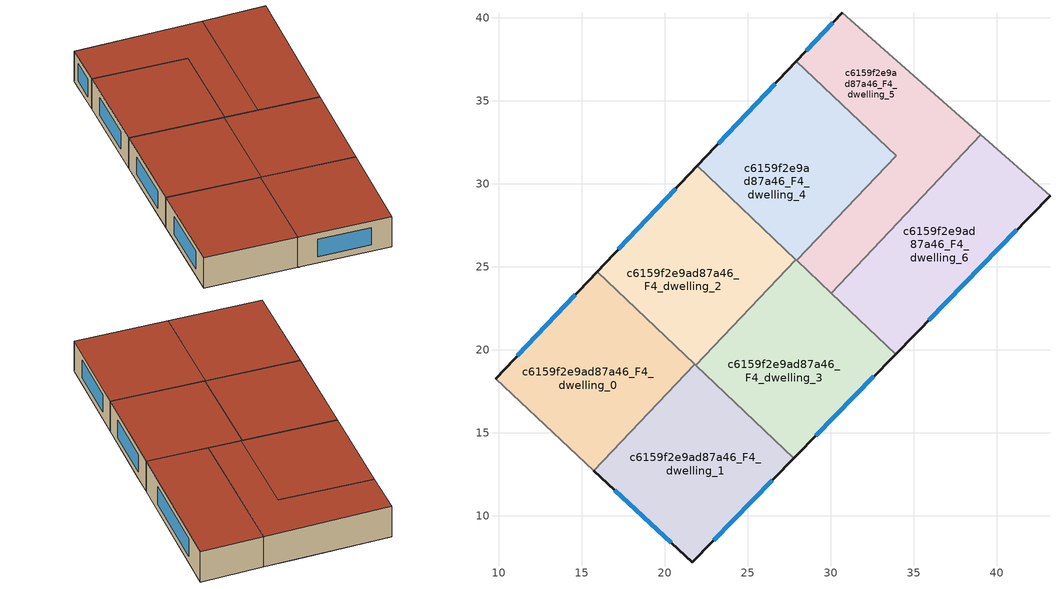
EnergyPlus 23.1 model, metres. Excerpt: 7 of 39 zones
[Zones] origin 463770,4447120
c6159f2e9ad87a46_F4_dwelling_0
 floor to c6159f2e9ad87a46_F3_dwelling_4 (EU_floor_Construction): 20.96,18.23 15.74,12.71 9.81,18.25 15.07,23.81 z12
 floor to c6159f2e9ad87a46_F3_dwelling_5 (EU_floor_Construction): 21.81,19.13 20.96,18.23 15.07,23.81 15.93,24.71 z12
 wall outside (EU_wall_Construction): 15.93,24.71 9.81,18.25 z12:15
 wall adiabatic (EU_wall_Construction): 9.81,18.25 15.73,12.71 z12:15
 wall to c6159f2e9ad87a46_F4_dwelling_1 (EU_wall_Construction): 15.73,12.71 21.81,19.13 z12:15
 wall to c6159f2e9ad87a46_F4_dwelling_2 (EU_wall_Construction): 21.81,19.13 15.93,24.71 z12:15
 window (EU_Window_Construction): 14.62,23.32 11.12,19.63 z12.64:14.36
 roof outside (EU_roof_Construction): 15.73,12.71 21.81,19.13 15.93,24.71 9.81,18.25 z15
c6159f2e9ad87a46_F4_dwelling_1
 floor to c6159f2e9ad87a46_F3_dwelling_4 (EU_floor_Construction): 21.06,18.13 15.84,12.62 15.74,12.71 20.96,18.23 z12
 floor to c6159f2e9ad87a46_F3_dwelling_5 (EU_floor_Construction): 21.92,19.03 21.06,18.13 20.96,18.23 21.81,19.13 z12
 floor adiabatic (EU_floor_Construction): 27.79,13.47 21.65,7.19 15.73,12.71 15.84,12.62 21.92,19.03 z12
 wall outside (EU_wall_Construction): 15.73,12.71 21.65,7.19 27.79,13.47 z12:15
 wall to c6159f2e9ad87a46_F4_dwelling_3 (EU_wall_Construction): 27.79,13.47 21.88,19.07 z12:15
 wall to c6159f2e9ad87a46_F4_dwelling_2 (EU_wall_Construction): 21.88,19.07 21.81,19.13 z12:15
 window (EU_Window_Construction): 17,11.53 20.38,8.37 / 22.97,8.54 26.47,12.13 z12.64:14.36
 roof outside (EU_roof_Construction): 21.65,7.19 27.79,13.47 21.81,19.13 15.73,12.71 z15
c6159f2e9ad87a46_F4_dwelling_2
 floor to c6159f2e9ad87a46_F3_dwelling_5 (EU_floor_Construction): 26.27,23.7 21.88,19.07 15.93,24.71 20.32,29.34 z12
 floor to c6159f2e9ad87a46_F3_dwelling_6 (EU_floor_Construction): 27.91,25.43 26.27,23.7 20.32,29.34 21.96,31.07 z12
 wall outside (EU_wall_Construction): 21.96,31.07 15.93,24.71 z12:15
 wall to c6159f2e9ad87a46_F4_dwelling_3 (EU_wall_Construction): 21.88,19.07 27.91,25.43 z12:15
 wall to c6159f2e9ad87a46_F4_dwelling_4 (EU_wall_Construction): 27.91,25.43 21.96,31.07 z12:15
 window (EU_Window_Construction): 20.66,29.71 17.22,26.07 z12.64:14.36
 roof outside (EU_roof_Construction): 21.88,19.07 27.91,25.43 21.96,31.07 15.93,24.71 z15
c6159f2e9ad87a46_F4_dwelling_3
 floor to c6159f2e9ad87a46_F3_dwelling_1 (EU_floor_Construction): 32.53,18.33 27.79,13.47 21.92,19.03 26.58,23.96 z12
 floor to c6159f2e9ad87a46_F3_dwelling_2 (EU_floor_Construction): 33.91,19.75 32.53,18.33 26.58,23.96 27.95,25.4 z12
 floor to c6159f2e9ad87a46_F3_dwelling_5 (EU_floor_Construction): 26.31,23.67 21.92,19.03 21.88,19.07 26.27,23.7 z12
 floor to c6159f2e9ad87a46_F3_dwelling_6 (EU_floor_Construction): 27.95,25.4 26.31,23.67 26.27,23.7 27.91,25.43 z12
 wall outside (EU_wall_Construction): 27.79,13.47 33.91,19.75 z12:15
 wall to c6159f2e9ad87a46_F4_dwelling_6 (EU_wall_Construction): 33.91,19.75 30.04,23.42 z12:15
 wall to c6159f2e9ad87a46_F4_dwelling_5 (EU_wall_Construction): 30.04,23.42 27.96,25.39 z12:15
 wall to c6159f2e9ad87a46_F4_dwelling_4 (EU_wall_Construction): 27.96,25.39 27.91,25.43 z12:15
 window (EU_Window_Construction): 29.1,14.82 32.6,18.4 z12.64:14.36
 roof outside (EU_roof_Construction): 27.79,13.47 33.91,19.75 27.91,25.43 21.88,19.07 z15
c6159f2e9ad87a46_F4_dwelling_4
 floor to c6159f2e9ad87a46_F3_dwelling_6 (EU_floor_Construction): 31.55,29.21 27.95,25.4 21.96,31.07 25.56,34.88 z12
 floor to c6159f2e9ad87a46_F3_dwelling_3 (EU_floor_Construction): 33.94,31.7 31.84,29.48 31.82,29.5 33.92,31.71 z12
 floor to c6159f2e9ad87a46_F3_dwelling_7 (EU_floor_Construction): 33.92,31.71 31.55,29.21 25.56,34.88 27.93,37.39 z12
 floor to c6159f2e9ad87a46_F3_dwelling_2 (EU_floor_Construction): 31.84,29.48 27.96,25.39 27.95,25.4 31.82,29.5 z12
 wall outside (EU_wall_Construction): 27.93,37.39 21.96,31.07 z12:15
 wall to c6159f2e9ad87a46_F4_dwelling_5 (EU_wall_Construction): 27.96,25.39 33.94,31.7 27.93,37.39 z12:15
 window (EU_Window_Construction): 26.65,36.03 23.24,32.43 z12.64:14.36
 roof outside (EU_roof_Construction): 27.96,25.39 33.94,31.7 27.93,37.39 21.96,31.07 z15
c6159f2e9ad87a46_F4_dwelling_5
 floor to c6159f2e9ad87a46_F3_dwelling_3 (EU_floor_Construction): 39.05,32.94 33.91,27.51 31.84,29.48 33.94,31.7 33.92,31.71 36.89,34.85 z12
 floor to c6159f2e9ad87a46_F3_dwelling_7 (EU_floor_Construction): 36.89,34.85 33.92,31.71 27.93,37.39 30.71,40.31 z12
 floor to c6159f2e9ad87a46_F3_dwelling_2 (EU_floor_Construction): 33.91,27.51 30.04,23.42 27.96,25.39 31.84,29.48 z12
 wall outside (EU_wall_Construction): 30.71,40.31 27.93,37.39 z12:15
 wall adiabatic (EU_wall_Construction): 39.05,32.94 30.71,40.31 z12:15
 wall to c6159f2e9ad87a46_F4_dwelling_6 (EU_wall_Construction): 30.04,23.42 39.05,32.94 z12:15
 window (EU_Window_Construction): 30.11,39.69 28.53,38.01 z12.64:14.36
 roof outside (EU_roof_Construction): 30.04,23.42 39.05,32.94 30.71,40.31 27.93,37.39 33.94,31.7 27.96,25.39 z15
c6159f2e9ad87a46_F4_dwelling_6
 floor adiabatic (EU_floor_Construction): 43.21,29.26 33.91,19.75 30.04,23.42 39.05,32.94 z12
 wall outside (EU_wall_Construction): 33.91,19.75 43.21,29.26 z12:15
 wall adiabatic (EU_wall_Construction): 43.21,29.26 39.05,32.94 z12:15
 window (EU_Window_Construction): 35.91,21.78 41.22,27.23 z12.64:14.36
 roof outside (EU_roof_Construction): 33.91,19.75 43.21,29.26 39.05,32.94 30.04,23.42 z15
[Building]
EU S2 Campaign: North Axis=0; Terrain=City; Solar Distribution=FullExterior
[Site:Location]
Yerevan-Zvartnots.Intl.AP: Latitude=40.15; Longitude=44.383; Time Zone=4; Elevation=854
[SizingPeriod:WeatherFileDays]
AnnualSizingPeriod: Begin Month=1; Begin Day of Month=1; End Month=12; End Day of Month=31; Day of Week for Start Day=Monday; Use Weather File Daylight Saving Period=No; Use Weather File Rain and Snow Indicators=No
[MATERIAL]
EU_InternalMass_Material: Roughness=MediumRough; Thickness=0.1; Conductivity=1; Density=1800; Specific Heat=900; Thermal Absorptance=0.9; Solar Absorptance=0.7; Visible Absorptance=0.7
[MATERIAL:NOMASS] Roughness=MediumRough; Thermal Absorptance=0.9; Solar Absorptance=0.7; Visible Absorptance=0.7
Name | Thermal Resistance
EU_wall_NoMass | 1.05043
EU_roof_NoMass | 1.45357
EU_floor_NoMass | 0.478065
[WINDOWMATERIAL:SIMPLEGLAZINGSYSTEM]
EU_Window_SimpleGlazing: UFactor=2.5566; Solar Heat Gain Coefficient=0.75; Visible Transmittance=0.75
[CONSTRUCTION]
EU_wall_Construction: EU_wall_NoMass
EU_roof_Construction: EU_roof_NoMass
EU_floor_Construction: EU_floor_NoMass
EU_Window_Construction: EU_Window_SimpleGlazing
EU_InternalMass_Construction: EU_InternalMass_Material
[ZONE] Type=1; Multiplier=1; Ceiling Height=autocalculate; Floor Area=autocalculate; Part of Total Floor Area=Yes
Name | Volume
c6159f2e9ad87a46_F4_dwelling_0 | 215.728
c6159f2e9ad87a46_F4_dwelling_1 | 215.738
c6159f2e9ad87a46_F4_dwelling_2 | 215.723
c6159f2e9ad87a46_F4_dwelling_3 | 215.73
c6159f2e9ad87a46_F4_dwelling_4 | 215.7
c6159f2e9ad87a46_F4_dwelling_5 | 215.741
c6159f2e9ad87a46_F4_dwelling_6 | 215.703
[INTERNALMASS] Construction=EU_InternalMass_Construction
Name | Zone or ZoneList | Surface Area
c6159f2e9ad87a46_F4_dwelling_0_EU_InternalMass | c6159f2e9ad87a46_F4_dwelling_0 | 71.9107
c6159f2e9ad87a46_F4_dwelling_1_EU_InternalMass | c6159f2e9ad87a46_F4_dwelling_1 | 71.9099
c6159f2e9ad87a46_F4_dwelling_2_EU_InternalMass | c6159f2e9ad87a46_F4_dwelling_2 | 71.908
c6159f2e9ad87a46_F4_dwelling_3_EU_InternalMass | c6159f2e9ad87a46_F4_dwelling_3 | 71.9073
c6159f2e9ad87a46_F4_dwelling_4_EU_InternalMass | c6159f2e9ad87a46_F4_dwelling_4 | 71.8991
c6159f2e9ad87a46_F4_dwelling_5_EU_InternalMass | c6159f2e9ad87a46_F4_dwelling_5 | 71.9139
c6159f2e9ad87a46_F4_dwelling_6_EU_InternalMass | c6159f2e9ad87a46_F4_dwelling_6 | 71.9002
[OTHEREQUIPMENT] Fuel Type=Electricity; Design Level Calculation Method=Watts/Area; Power per Zone Floor Area=1; Fraction Latent=0; Fraction Radiant=0; Fraction Lost=0; Carbon Dioxide Generation Rate=0; EndUse Subcategory=EU_Step8_InternalGains
Name | Zone or ZoneList or Space or SpaceList | Schedule
EU_Step8_InternalGain_c6159f2e9ad87a46_F4_dwelling_0_f000 | c6159f2e9ad87a46_F4_dwelling_0 | EU_Step8_GainSchedule_c6159f2e9ad87a46_F4_dwelling_0_f000
EU_Step8_InternalGain_c6159f2e9ad87a46_F4_dwelling_1_f000 | c6159f2e9ad87a46_F4_dwelling_1 | EU_Step8_GainSchedule_c6159f2e9ad87a46_F4_dwelling_1_f000
EU_Step8_InternalGain_c6159f2e9ad87a46_F4_dwelling_2_f000 | c6159f2e9ad87a46_F4_dwelling_2 | EU_Step8_GainSchedule_c6159f2e9ad87a46_F4_dwelling_2_f000
EU_Step8_InternalGain_c6159f2e9ad87a46_F4_dwelling_3_f000 | c6159f2e9ad87a46_F4_dwelling_3 | EU_Step8_GainSchedule_c6159f2e9ad87a46_F4_dwelling_3_f000
EU_Step8_InternalGain_c6159f2e9ad87a46_F4_dwelling_4_f000 | c6159f2e9ad87a46_F4_dwelling_4 | EU_Step8_GainSchedule_c6159f2e9ad87a46_F4_dwelling_4_f000
EU_Step8_InternalGain_c6159f2e9ad87a46_F4_dwelling_5_f000 | c6159f2e9ad87a46_F4_dwelling_5 | EU_Step8_GainSchedule_c6159f2e9ad87a46_F4_dwelling_5_f000
EU_Step8_InternalGain_c6159f2e9ad87a46_F4_dwelling_6_f000 | c6159f2e9ad87a46_F4_dwelling_6 | EU_Step8_GainSchedule_c6159f2e9ad87a46_F4_dwelling_6_f000
[ZONEVENTILATION:DESIGNFLOWRATE] Schedule=EU_AlwaysOn; Design Flow Rate Calculation Method=AirChanges/Hour; Air Changes per Hour=0.557805; Ventilation Type=Natural; Fan Pressure Rise=0; Fan Total Efficiency=1; Constant Term Coefficient=1; Temperature Term Coefficient=0; Velocity Term Coefficient=0; Velocity Squared Term Coefficient=0; Minimum Indoor Temperature=-100; Maximum Indoor Temperature=100; Delta Temperature=-100; Minimum Outdoor Temperature=-100; Maximum Outdoor Temperature=100; Maximum Wind Speed=40
Name | Zone or ZoneList or Space or SpaceList
EU_ConstantAir_c6159f2e9ad87a46_F4_dwelling_0 | c6159f2e9ad87a46_F4_dwelling_0
EU_ConstantAir_c6159f2e9ad87a46_F4_dwelling_1 | c6159f2e9ad87a46_F4_dwelling_1
EU_ConstantAir_c6159f2e9ad87a46_F4_dwelling_2 | c6159f2e9ad87a46_F4_dwelling_2
EU_ConstantAir_c6159f2e9ad87a46_F4_dwelling_3 | c6159f2e9ad87a46_F4_dwelling_3
EU_ConstantAir_c6159f2e9ad87a46_F4_dwelling_4 | c6159f2e9ad87a46_F4_dwelling_4
EU_ConstantAir_c6159f2e9ad87a46_F4_dwelling_5 | c6159f2e9ad87a46_F4_dwelling_5
EU_ConstantAir_c6159f2e9ad87a46_F4_dwelling_6 | c6159f2e9ad87a46_F4_dwelling_6
[HVACTEMPLATE:THERMOSTAT] Constant Heating Setpoint=20; Constant Cooling Setpoint=50
EU_HeatOnly_c6159f2e9ad87a46_F0_dwelling_0; EU_HeatOnly_c6159f2e9ad87a46_F0_dwelling_1; EU_HeatOnly_c6159f2e9ad87a46_F0_dwelling_2; EU_HeatOnly_c6159f2e9ad87a46_F0_dwelling_3; EU_HeatOnly_c6159f2e9ad87a46_F0_dwelling_4; EU_HeatOnly_c6159f2e9ad87a46_F0_dwelling_5; EU_HeatOnly_c6159f2e9ad87a46_F0_dwelling_6; EU_HeatOnly_c6159f2e9ad87a46_F0_dwelling_7; EU_HeatOnly_c6159f2e9ad87a46_F1_dwelling_0; EU_HeatOnly_c6159f2e9ad87a46_F1_dwelling_1; EU_HeatOnly_c6159f2e9ad87a46_F1_dwelling_2; EU_HeatOnly_c6159f2e9ad87a46_F1_dwelling_3; EU_HeatOnly_c6159f2e9ad87a46_F1_dwelling_4; EU_HeatOnly_c6159f2e9ad87a46_F1_dwelling_5; EU_HeatOnly_c6159f2e9ad87a46_F1_dwelling_6; EU_HeatOnly_c6159f2e9ad87a46_F1_dwelling_7; EU_HeatOnly_c6159f2e9ad87a46_F2_dwelling_0; EU_HeatOnly_c6159f2e9ad87a46_F2_dwelling_1; EU_HeatOnly_c6159f2e9ad87a46_F2_dwelling_2; EU_HeatOnly_c6159f2e9ad87a46_F2_dwelling_3; EU_HeatOnly_c6159f2e9ad87a46_F2_dwelling_4; EU_HeatOnly_c6159f2e9ad87a46_F2_dwelling_5; EU_HeatOnly_c6159f2e9ad87a46_F2_dwelling_6; EU_HeatOnly_c6159f2e9ad87a46_F2_dwelling_7; EU_HeatOnly_c6159f2e9ad87a46_F3_dwelling_0; EU_HeatOnly_c6159f2e9ad87a46_F3_dwelling_1; EU_HeatOnly_c6159f2e9ad87a46_F3_dwelling_2; EU_HeatOnly_c6159f2e9ad87a46_F3_dwelling_3; EU_HeatOnly_c6159f2e9ad87a46_F3_dwelling_4; EU_HeatOnly_c6159f2e9ad87a46_F3_dwelling_5; EU_HeatOnly_c6159f2e9ad87a46_F3_dwelling_6; EU_HeatOnly_c6159f2e9ad87a46_F3_dwelling_7; EU_HeatOnly_c6159f2e9ad87a46_F4_dwelling_0; EU_HeatOnly_c6159f2e9ad87a46_F4_dwelling_1; EU_HeatOnly_c6159f2e9ad87a46_F4_dwelling_2; EU_HeatOnly_c6159f2e9ad87a46_F4_dwelling_3; EU_HeatOnly_c6159f2e9ad87a46_F4_dwelling_4; EU_HeatOnly_c6159f2e9ad87a46_F4_dwelling_5; EU_HeatOnly_c6159f2e9ad87a46_F4_dwelling_6
[HVACTEMPLATE:ZONE:IDEALLOADSAIRSYSTEM] System Availability Schedule=EU_AlwaysOn; Maximum Heating Supply Air Temperature=50; Minimum Cooling Supply Air Temperature=13; Maximum Heating Supply Air Humidity Ratio=0.0156; Minimum Cooling Supply Air Humidity Ratio=0.0077; Heating Limit=NoLimit; Cooling Limit=NoLimit; Heating Availability Schedule=EU_AlwaysOn; Cooling Availability Schedule=EU_CoolingOff; Dehumidification Control Type=ConstantSensibleHeatRatio; Cooling Sensible Heat Ratio=0.7; Dehumidification Setpoint=60; Humidification Control Type=None; Humidification Setpoint=30; Outdoor Air Method=None; Outdoor Air Flow Rate per Person=0.00944; Outdoor Air Flow Rate per Zone Floor Area=0; Outdoor Air Flow Rate per Zone=0; Demand Controlled Ventilation Type=None; Outdoor Air Economizer Type=NoEconomizer; Heat Recovery Type=None; Sensible Heat Recovery Effectiveness=0.7; Latent Heat Recovery Effectiveness=0.65
Name | Template Thermostat
c6159f2e9ad87a46_F4_dwelling_0 | EU_HeatOnly_c6159f2e9ad87a46_F4_dwelling_0
c6159f2e9ad87a46_F4_dwelling_1 | EU_HeatOnly_c6159f2e9ad87a46_F4_dwelling_1
c6159f2e9ad87a46_F4_dwelling_2 | EU_HeatOnly_c6159f2e9ad87a46_F4_dwelling_2
c6159f2e9ad87a46_F4_dwelling_3 | EU_HeatOnly_c6159f2e9ad87a46_F4_dwelling_3
c6159f2e9ad87a46_F4_dwelling_4 | EU_HeatOnly_c6159f2e9ad87a46_F4_dwelling_4
c6159f2e9ad87a46_F4_dwelling_5 | EU_HeatOnly_c6159f2e9ad87a46_F4_dwelling_5
c6159f2e9ad87a46_F4_dwelling_6 | EU_HeatOnly_c6159f2e9ad87a46_F4_dwelling_6
[SIZING:ZONE] Zone Cooling Design Supply Air Temperature Input Method=SupplyAirTemperature; Zone Cooling Design Supply Air Temperature=13; Zone Heating Design Supply Air Temperature Input Method=SupplyAirTemperature; Zone Heating Design Supply Air Temperature=50; Zone Cooling Design Supply Air Humidity Ratio=0.008; Zone Heating Design Supply Air Humidity Ratio=0.008; Cooling Design Air Flow Method=DesignDay; Cooling Design Air Flow Rate=0; Cooling Minimum Air Flow per Zone Floor Area=0.000762; Cooling Minimum Air Flow=0; Cooling Minimum Air Flow Fraction=0.2; Heating Design Air Flow Method=DesignDay; Heating Design Air Flow Rate=0; Heating Maximum Air Flow per Zone Floor Area=0.002032; Heating Maximum Air Flow=0.141576; Heating Maximum Air Flow Fraction=0.3; Account for Dedicated Outdoor Air System=No; Dedicated Outdoor Air System Control Strategy=NeutralSupplyAir; Dedicated Outdoor Air Low Setpoint Temperature for Design=autosize; Dedicated Outdoor Air High Setpoint Temperature for Design=autosize; Zone Load Sizing Method=Sensible Load Only No Latent Load; Zone Latent Cooling Design Supply Air Humidity Ratio Input Method=HumidityRatioDifference; Zone Cooling Design Supply Air Humidity Ratio Difference=0.005; Zone Latent Heating Design Supply Air Humidity Ratio Input Method=HumidityRatioDifference; Zone Humidification Design Supply Air Humidity Ratio Difference=0.005
c6159f2e9ad87a46_F4_dwelling_0; c6159f2e9ad87a46_F4_dwelling_1; c6159f2e9ad87a46_F4_dwelling_2; c6159f2e9ad87a46_F4_dwelling_3; c6159f2e9ad87a46_F4_dwelling_4; c6159f2e9ad87a46_F4_dwelling_5; c6159f2e9ad87a46_F4_dwelling_6
[SCHEDULE:CONSTANT]
Name | Hourly Value
EU_AlwaysOn | 1
EU_CoolingOff | 0
[SCHEDULE:FILE] Column Number=1; Rows to Skip at Top=0; Number of Hours of Data=8760; Column Separator=Comma; Interpolate to Timestep=No; Minutes per Item=60; Adjust Schedule for Daylight Savings=Yes
Name | File
EU_Step8_GainSchedule_c6159f2e9ad87a46_F4_dwelling_0_f000 | ../../schedules/c6159f2e9ad87a46/c6159f2e9ad87a46_F4_dwelling_0_f000_gain.csv
EU_Step8_GainSchedule_c6159f2e9ad87a46_F4_dwelling_1_f000 | ../../schedules/c6159f2e9ad87a46/c6159f2e9ad87a46_F4_dwelling_1_f000_gain.csv
EU_Step8_GainSchedule_c6159f2e9ad87a46_F4_dwelling_2_f000 | ../../schedules/c6159f2e9ad87a46/c6159f2e9ad87a46_F4_dwelling_2_f000_gain.csv
EU_Step8_GainSchedule_c6159f2e9ad87a46_F4_dwelling_3_f000 | ../../schedules/c6159f2e9ad87a46/c6159f2e9ad87a46_F4_dwelling_3_f000_gain.csv
EU_Step8_GainSchedule_c6159f2e9ad87a46_F4_dwelling_4_f000 | ../../schedules/c6159f2e9ad87a46/c6159f2e9ad87a46_F4_dwelling_4_f000_gain.csv
EU_Step8_GainSchedule_c6159f2e9ad87a46_F4_dwelling_5_f000 | ../../schedules/c6159f2e9ad87a46/c6159f2e9ad87a46_F4_dwelling_5_f000_gain.csv
EU_Step8_GainSchedule_c6159f2e9ad87a46_F4_dwelling_6_f000 | ../../schedules/c6159f2e9ad87a46/c6159f2e9ad87a46_F4_dwelling_6_f000_gain.csv
